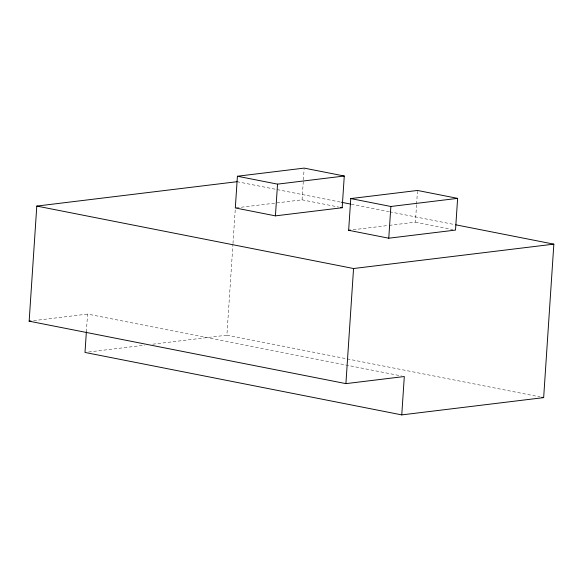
<?xml version="1.0" encoding="UTF-8"?>
<svg xmlns="http://www.w3.org/2000/svg" width="583" height="583" viewBox="0 0 583 583"><rect width="100%" height="100%" fill="white"/><g stroke="black" fill="none" stroke-linecap="round" stroke-linejoin="round"><path stroke-width="0.44" stroke-dasharray="2.92 2.19" d="M86.364 331.916L87.552 314.077L401.636 375.991M152.79 344.196L226.896 335.174L232.93 244.364M232.989 243.454L235.284 208.947M236.217 207.847L302.06 199.831L303.32 180.796M303.386 179.892L304.107 169.019M389.247 225.359L415.402 222.174L416.546 204.954M416.605 204.05L417.45 191.362M353.167 229.746L388.344 225.468M33.639 320.635L87.552 314.077M88.616 352.001L144.657 345.18M237.092 181.699L341.485 202.286M351.301 204.218L388.781 211.607M389.67 211.782L454.806 224.623M302.06 199.831L338.599 207.038M415.402 222.174L452.838 229.556M226.896 335.174L540.084 396.914"/><path stroke-width="0.87" d="M86.364 331.916L85.001 352.445L401.76 414.892L404.31 376.523L345.908 383.629L29.15 321.182L36.795 206.076L237.092 181.699M237.419 176.234L235.313 207.956L275.424 215.863L342.17 207.737L344.276 176.015L304.166 168.108L237.419 176.234L277.53 184.141L344.276 176.015M275.424 215.863L277.53 184.141M348.656 230.3L350.762 198.577L417.508 190.459L457.619 198.366L455.512 230.081L388.766 238.207L348.656 230.3L350.456 230.081M345.908 383.629L353.553 268.523L553.85 244.146L543.655 397.621L401.76 414.892M388.766 238.207L390.872 206.484L457.619 198.366M29.15 321.182L30.95 320.963M350.762 198.577L390.872 206.484M341.485 202.286L350.412 204.043M455.702 224.798L553.85 244.146M340.385 207.388L342.17 207.737M36.795 206.076L353.553 268.523M541.869 397.271L543.655 397.621"/></g></svg>
